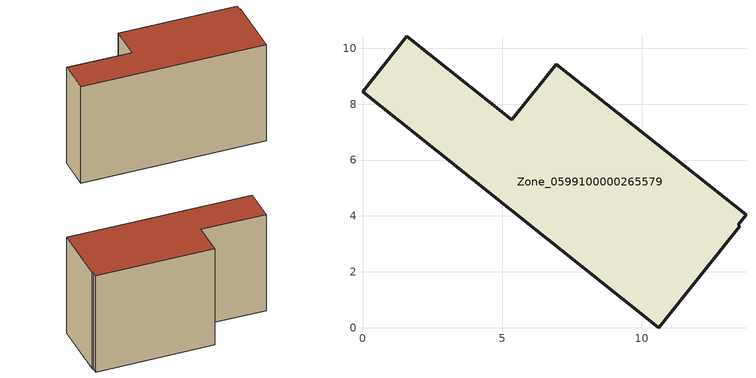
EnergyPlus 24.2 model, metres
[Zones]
Zone_0599100000265579
 floor ground (C_G): 13.72,4.04 13.44,3.68 13.5,3.64 10.6,0 0,8.44 1.59,10.43 5.34,7.44 6.93,9.43 z0.42
 wall outside (C_F): 13.72,4.04 6.93,9.43 5.34,7.44 1.59,10.43 0,8.44 10.6,0 13.5,3.64 13.44,3.68 13.72,4.04 z0.42:8.25
 roof outside (C_R): 13.44,3.68 13.72,4.04 6.93,9.43 5.34,7.44 1.59,10.43 0,8.44 10.6,0 13.5,3.64 z8.25
[BUILDING]
Pand.0599100000265579: North Axis=0; Terrain=City; Loads Convergence Tolerance Value=0.04; Temperature Convergence Tolerance Value=0.4; Solar Distribution=FullExterior; Maximum Number of Warmup Days=25; Minimum Number of Warmup Days=1
[Site:Location]
Rotterdam.The.Hague.AP_ZH_NLD Design_Conditions: Latitude=51.96; Longitude=4.45; Time Zone=1; Elevation=-4.5
[SITE:GROUNDTEMPERATURE:BUILDINGSURFACE]
18, 18, 18, 18, 18, 18, 18, 18, 18, 18, 18, 18
[MATERIAL] Thermal Absorptance=0.9; Solar Absorptance=0.7; Visible Absorptance=0.7
Name | Roughness | Thickness | Conductivity | Density | Specific Heat
G.TI.1975-1991 | MediumSmooth | 0.15 | 0.288461 | 540 | 1210
F.TI.1975-1991 | Rough | 0.3 | 0.230769 | 1920 | 840
R.TI.1975-1991 | MediumRough | 0.2 | 0.153846 | 1500 | 1000
[CONSTRUCTION]
C_G: G.TI.1975-1991
C_F: F.TI.1975-1991
C_R: R.TI.1975-1991
[ZONE]
Zone_0599100000265579: Type=1; Multiplier=1; Ceiling Height=Autocalculate; Volume=Autocalculate; Floor Area=autocalculate; Part of Total Floor Area=Yes
[ZONEINFILTRATION:DESIGNFLOWRATE]
Infil_Zone_0599100000265579: Zone or ZoneList or Space or SpaceList=Zone_0599100000265579; Schedule=AlwaysOn; Design Flow Rate Calculation Method=Flow/Area; Flow Rate per Floor Area=0.003; Constant Term Coefficient=1; Temperature Term Coefficient=0; Velocity Term Coefficient=0; Velocity Squared Term Coefficient=0
[HVACTEMPLATE:ZONE:IDEALLOADSAIRSYSTEM]
Zone_0599100000265579: Maximum Heating Supply Air Temperature=50; Minimum Cooling Supply Air Temperature=13; Maximum Heating Supply Air Humidity Ratio=0.0156; Minimum Cooling Supply Air Humidity Ratio=0.0077; Heating Limit=NoLimit; Cooling Limit=NoLimit; Dehumidification Control Type=ConstantSensibleHeatRatio; Cooling Sensible Heat Ratio=0.7; Dehumidification Setpoint=60; Humidification Control Type=None; Humidification Setpoint=30; Outdoor Air Method=None; Outdoor Air Flow Rate per Person=0.00944; Outdoor Air Flow Rate per Zone Floor Area=0; Outdoor Air Flow Rate per Zone=0; Demand Controlled Ventilation Type=None; Outdoor Air Economizer Type=NoEconomizer; Heat Recovery Type=None; Sensible Heat Recovery Effectiveness=0.7; Latent Heat Recovery Effectiveness=0.65
[ZONECONTROL:THERMOSTAT]
ThermostatControl_Zone_0599100000265579: Zone or ZoneList=Zone_0599100000265579; Control Type Schedule=DualSetpointControlType; Control 1=Thermostat_Zone_0599100000265579; Temperature Difference Between Cutout And Setpoint=0
[THERMOSTATSETPOINT:DUALSETPOINT]
Thermostat_Zone_0599100000265579: Heating Setpoint Temperature Schedule=HeatingSetpoint_Zone_0599100000265579; Cooling Setpoint Temperature Schedule=CoolingSetpoint_Zone_0599100000265579
[SCHEDULE:COMPACT]
HeatingSetpoint_Zone_0599100000265579: Through: 12/31, For: AllDays, Until: 24:00, 21
CoolingSetpoint_Zone_0599100000265579: Through: 12/31, For: AllDays, Until: 24:00, 24
DualSetpointControlType: Through: 12/31, For: AllDays, Until: 24:00, 4
AlwaysOn: Through: 12/31, For: AllDays, Until: 24:00, 1
